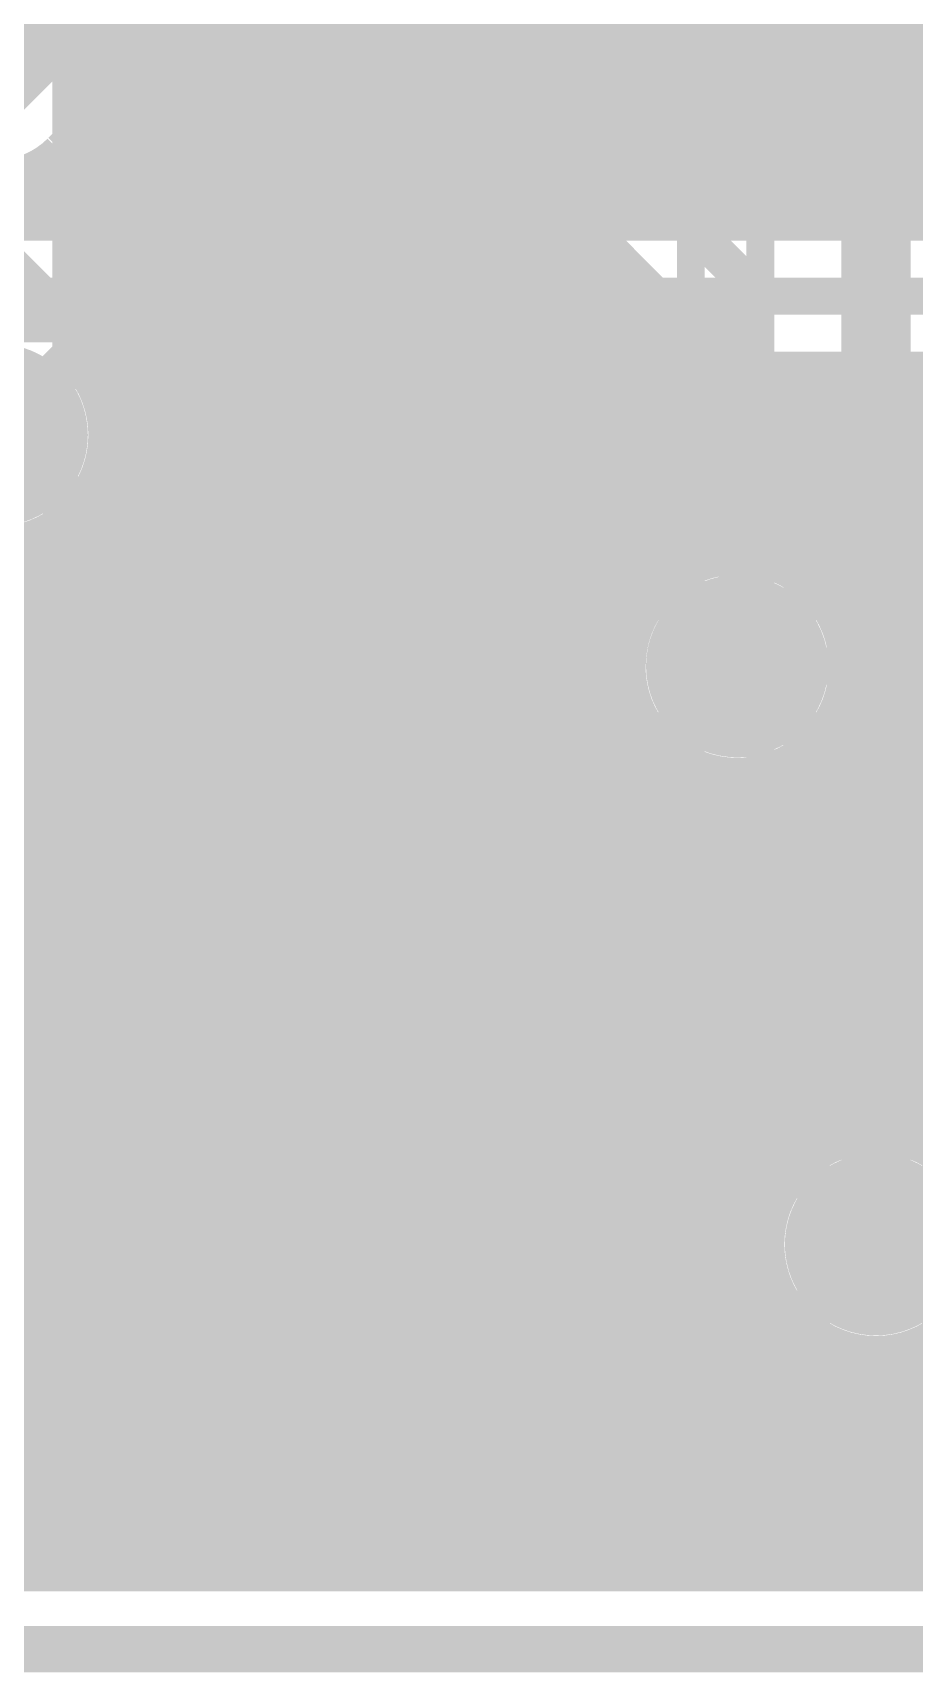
# Model space of a CAD drawing. Extents: x -4 to 136, y -50 to 40.
# Drawn here: x 42.24 to 47.07, y -4.13 to 4.88 of the extents above; entities that cross this region are included whole.
import ezdxf

# ---------------------------------------------------------------- set-up
doc = ezdxf.new("R2010")
doc.units = 0
doc.header["$MEASUREMENT"] = 0
doc.layers.get('0').update_dxf_attribs({"linetype": 'CONTINUOUS'})
for name, color, linetype in [('25-335-0_BOT', 7, 'CONTINUOUS'), ('25-335-0_DRD', 7, 'CONTINUOUS'), ('25-335-0_GND', 6, 'CONTINUOUS'), ('25-335-0_IN1', 4, 'CONTINUOUS'), ('25-335-0_SMT', 5, 'CONTINUOUS'), ('25-335-0_SPT', 10, 'CONTINUOUS'), ('25-335-0_SST', 9, 'CONTINUOUS'), ('25-335-0_TOP', 12, 'CONTINUOUS'), ('THRUHOLE_TAP', 15, 'CONTINUOUS')]:
    doc.layers.add(name, color=color, linetype=linetype)

# ---------------------------------------------------------------- blocks, each defined once
blk = doc.blocks.new('ROUND_40')
at = {"const_width": 0.29972}
blk.add_lwpolyline([(-0.14986, 0, 1), (0.14986, 0, 1)], format="xyb", close=True, dxfattribs=at)
blk = doc.blocks.new('ROUND_60')
at = {"const_width": 0.50038}
blk.add_lwpolyline([(-0.25019, 0, 1), (0.25019, 0, 1)], format="xyb", close=True, dxfattribs=at)
blk = doc.blocks.new('ROUND_62')
at = {"const_width": 0.50038}
blk.add_lwpolyline([(-0.25019, 0, 1), (0.25019, 0, 1)], format="xyb", close=True, dxfattribs=at)
blk = doc.blocks.new('ROUND_63')
at = {"const_width": 0.0635}
blk.add_lwpolyline([(-0.03175, 0, 1), (0.03175, 0, 1)], format="xyb", close=True, dxfattribs=at)
blk = doc.blocks.new('RECTANGLE_17')
blk.add_solid([(0.508, 0.635), (0.508, -0.635), (-0.508, 0.635), (-0.508, -0.635)])
blk = doc.blocks.new('ROUND_23')
at = {"const_width": 0.10033}
blk.add_lwpolyline([(-0.050164, 0, 1), (0.050164, 0, 1)], format="xyb", close=True, dxfattribs=at)

msp = doc.modelspace()

# ---------------------------------------------------------------- linework, layer by layer
at = {"layer": '25-335-0_BOT'}
for points, const_width in [([(45.9486, 33.401), (45.9486, 3.8608)], 0.254), ([(46.1772, 33.401), (46.1772, 3.8608)], 0.254), ([(46.4058, 33.401), (46.4058, 3.8608)], 0.254), ([(46.6344, 33.401), (46.6344, 3.8608)], 0.254), ([(46.863, 19.05), (46.863, 3.8608)], 0.254), ([(47.0916, 18.67154), (47.0916, 3.8608)], 0.254), ([(44.577, 17.27962), (44.577, 3.8608)], 0.254), ([(44.3484, 6.01472), (44.3484, 3.8608)], 0.254), ([(43.8912, 5.72516), (43.8912, 3.8608)], 0.254), ([(44.1198, 5.79882), (44.1198, 3.8608)], 0.254), ([(43.053, 5.588), (42.037, 4.572), (38.481, 4.572), (37.719, 5.334)], 0.381), ([(43.6626, 5.47878), (43.6626, 3.8608)], 0.254), ([(45.72, 5.34162), (45.72, 3.8608)], 0.254), ([(44.8056, 5.2324), (44.8056, 3.8608)], 0.254), ([(43.434, 5.13588), (43.434, 3.8608)], 0.254), ([(45.0342, 5.11048), (45.0342, 3.8608)], 0.254), ([(45.4914, 5.15112), (45.4914, 3.8608)], 0.254), ([(43.23842, 5.03682), (42.41038, 4.20878)], 0.254), ([(45.2628, 5.08762), (45.2628, 3.8608)], 0.254), ([(43.2054, 5.0038), (43.2054, 3.8608)], 0.254), ([(50.8762, 4.9022), (43.1038, 4.9022)], 0.254), ([(42.9768, 4.7752), (42.9768, 3.8608)], 0.254), ([(50.8762, 4.6736), (42.8752, 4.6736)], 0.254), ([(42.7482, 4.5466), (42.7482, 3.8608)], 0.254), ([(50.8762, 4.445), (42.6466, 4.445)], 0.254), ([(42.5196, 4.318), (42.5196, 3.8608)], 0.254), ([(49.0474, 4.2164), (42.418, 4.2164)], 0.254), ([(42.291, 4.11734), (42.291, 3.8608)], 0.254), ([(48.92548, 3.9878), (37.07384, 3.9878)], 0.254), ([(48.90262, 3.8608), (39.878, 3.8608)], 0.254), ([(39.497, 3.048), (39.878, 3.429), (49.149, 3.429), (49.53, 3.81)], 0.2032), ([(49.149, 2.9972), (42.57294, 2.9972)], 0.254), ([(42.7482, 2.9972), (42.7482, -3.556)], 0.254), ([(42.9768, 2.9972), (42.9768, -3.556)], 0.254), ([(43.2054, 2.9972), (43.2054, -3.556)], 0.254), ([(43.434, 2.9972), (43.434, -3.556)], 0.254), ([(43.6626, 2.9972), (43.6626, -3.556)], 0.254), ([(43.8912, 2.9972), (43.8912, -3.556)], 0.254), ([(44.1198, 2.9972), (44.1198, -3.556)], 0.254), ([(44.3484, 2.9972), (44.3484, -3.556)], 0.254), ([(44.577, 2.9972), (44.577, -3.556)], 0.254), ([(44.8056, 2.9972), (44.8056, -3.556)], 0.254), ([(45.0342, 2.9972), (45.0342, -3.556)], 0.254), ([(45.2628, 2.9972), (45.2628, -3.556)], 0.254), ([(45.4914, 2.9972), (45.4914, 1.55448)], 0.254), ([(45.72, 2.9972), (45.72, 1.89738)], 0.254), ([(45.9486, 2.9972), (45.9486, 2.0066)], 0.254), ([(46.1772, 2.9972), (46.1772, 2.02184)], 0.254), ([(46.4058, 2.9972), (46.4058, 1.94818)], 0.254), ([(46.6344, 2.9972), (46.6344, 1.73228)], 0.254), ([(46.863, 2.9972), (46.863, -1.14808)], 0.254), ([(47.0916, 2.9972), (47.0916, -1.19126)], 0.254), ([(50.77206, 2.8448), (42.64152, 2.8448)], 0.254), ([(51.0159, 2.6162), (42.66438, 2.6162)], 0.254), ([(55.16626, 2.3876), (42.60088, 2.3876)], 0.254), ([(42.5196, 2.2606), (42.5196, -3.556)], 0.254), ([(55.12308, 2.159), (42.40784, 2.159)], 0.254), ([(42.291, 2.09042), (42.291, -3.556)], 0.254), ([(45.76572, 1.9304), (30.0228, 1.9304)], 0.254), ([(55.16626, 1.9304), (46.43628, 1.9304)], 0.254), ([(45.54982, 1.7018), (30.0228, 1.7018)], 0.254), ([(51.2699, 1.7018), (46.65218, 1.7018)], 0.254), ([(45.47616, 1.4732), (30.0228, 1.4732)], 0.254), ([(51.02606, 1.4732), (46.72584, 1.4732)], 0.254), ([(45.48886, 1.2446), (30.0228, 1.2446)], 0.254), ([(45.4914, 1.23698), (45.4914, -3.556)], 0.254), ([(49.8856, 1.2446), (46.7106, 1.2446)], 0.254), ([(46.6344, 1.06172), (46.6344, -1.19126)], 0.254), ([(45.59808, 1.016), (30.0228, 1.016)], 0.254), ([(49.71542, 1.016), (46.60138, 1.016)], 0.254), ([(45.72, 0.89408), (45.72, -3.556)], 0.254), ([(45.94098, 0.7874), (30.0228, 0.7874)], 0.254), ([(45.9486, 0.78486), (45.9486, -3.556)], 0.254), ([(49.66208, 0.7874), (46.25848, 0.7874)], 0.254), ([(46.4058, 0.84582), (46.4058, -1.34366)], 0.254), ([(46.1772, 0.77216), (46.1772, -3.556)], 0.254), ([(49.6951, 0.5588), (30.0228, 0.5588)], 0.254), ([(49.83226, 0.3302), (30.0228, 0.3302)], 0.254), ([(53.00726, 0.1016), (30.0228, 0.1016)], 0.254), ([(53.23586, -0.127), (30.0228, -0.127)], 0.254), ([(53.46446, -0.3556), (30.0228, -0.3556)], 0.254), ([(50.97526, -0.5842), (30.0228, -0.5842)], 0.254), ([(50.8381, -0.8128), (30.0228, -0.8128)], 0.254), ([(50.80508, -1.0414), (30.0228, -1.0414)], 0.254), ([(46.48962, -1.27), (30.0228, -1.27)], 0.254), ([(46.29912, -1.4986), (30.0228, -1.4986)], 0.254), ([(46.23562, -1.7272), (30.0228, -1.7272)], 0.254), ([(46.25848, -1.9558), (30.12694, -1.9558)], 0.254), ([(46.3804, -2.1844), (30.2133, -2.1844)], 0.254), ([(46.4058, -2.2098), (46.4058, -3.556)], 0.254), ([(46.6344, -2.36474), (46.6344, -3.556)], 0.254), ([(47.0916, -2.36474), (47.0916, -3.556)], 0.254), ([(53.09362, -2.413), (30.20822, -2.413)], 0.254), ([(46.863, -2.40792), (46.863, -3.556)], 0.254), ([(52.90312, -2.6416), (30.1117, -2.6416)], 0.254), ([(52.83962, -2.8702), (29.82722, -2.8702)], 0.254), ([(52.86248, -3.0988), (26.83256, -3.0988)], 0.254), ([(52.9844, -3.3274), (15.9766, -3.3274)], 0.254), ([(68.38442, -3.556), (15.86738, -3.556)], 0.254)]:
    msp.add_lwpolyline(points, dxfattribs=dict(at, const_width=const_width))
at = {"layer": '25-335-0_BOT', "const_width": 0.254}
for points in [[(42.037, 4.0513, 0.1989117), (42.40519, 4.20381)], [(42.037, 4.0513, 0.1989117), (42.40519, 4.20381)], [(42.66692, 2.667, 0.1389292), (42.5733, 2.99742)], [(42.037, 2.03708, 0.4142136), (42.66692, 2.667)], [(46.101, 2.02692, 0.4142136), (45.47108, 1.397)], [(46.73092, 1.397, 0.4142136), (46.101, 2.02692)], [(45.47108, 1.397, 0.4142136), (46.101, 0.76708)], [(46.101, 0.76708, 0.4142136), (46.73092, 1.397)], [(46.863, -1.14808, 0.4142136), (46.23308, -1.778)], [(47.49292, -1.778, 0.4142136), (46.863, -1.14808)], [(46.23308, -1.778, 0.4142136), (46.863, -2.40792)], [(46.863, -2.40792, 0.4142136), (47.49292, -1.778)]]:
    msp.add_lwpolyline(points, format="xyb", dxfattribs=at)
at = {"layer": '25-335-0_DRD', "const_width": 0.254}
for points in [[(-4.0005, 34.00044), (-4.0005, -4.0005), (135.99922, -4.0005), (135.99922, 34.00044), (-4.0005, 34.00044)], [(42.672, 3.302), (41.402, 3.302)], [(42.672, 3.302), (41.402, 2.032)], [(42.672, 2.032), (41.402, 3.302)], [(42.672, 2.032), (42.672, 3.302)], [(44.831, 3.302), (44.831, 2.032)], [(46.101, 3.302), (44.831, 3.302)], [(46.101, 3.302), (44.831, 2.032)], [(46.101, 2.032), (44.831, 3.302)], [(44.831, 3.302), (44.831, 2.032)], [(46.101, 3.302), (44.831, 3.302)], [(46.101, 3.302), (44.831, 2.032)], [(46.101, 2.032), (44.831, 3.302)], [(46.101, 2.032), (46.101, 3.302)], [(46.101, 2.032), (46.101, 3.302)], [(41.402, 2.032), (42.672, 2.032)], [(44.831, 2.032), (46.101, 2.032)], [(44.831, 2.032), (46.101, 2.032)], [(45.466, 2.032), (45.466, 0.762)], [(46.736, 2.032), (45.466, 2.032)], [(46.736, 2.032), (45.466, 0.762)], [(46.736, 0.762), (45.466, 2.032)], [(46.736, 0.762), (46.736, 2.032)], [(45.466, 0.762), (46.736, 0.762)], [(46.228, -1.143), (46.228, -2.413)], [(47.498, -1.143), (46.228, -1.143)], [(47.498, -1.143), (46.228, -2.413)], [(47.498, -2.413), (46.228, -1.143)], [(46.228, -2.413), (47.498, -2.413)]]:
    msp.add_lwpolyline(points, dxfattribs=at)
at = {"layer": '25-335-0_GND', "const_width": 0.254}
msp.add_lwpolyline([(-4.0005, 34.00044), (-4.0005, -4.0005), (135.99922, -4.0005), (135.99922, 34.00044), (-4.0005, 34.00044)], dxfattribs=at)
at = {"layer": '25-335-0_IN1'}
for points, const_width in [([(11.557, 19.812), (15.113, 19.812), (17.145, 17.78), (17.145, 10.033), (17.653, 9.525), (24.003, 9.525), (28.829, 4.699), (39.624, 4.699), (40.132, 4.191), (40.132, -1.905), (40.64, -2.413), (49.149, -2.413), (49.657, -1.905), (57.023, -1.905), (57.658, -1.27)], 0.2032), ([(46.863, 14.24686), (46.863, 4.8006)], 0.254), ([(47.0916, 14.01826), (47.0916, 4.572)], 0.254), ([(46.101, 1.397), (46.101, 3.556), (43.815, 5.842), (43.815, 6.35)], 0.2032), ([(45.82922, 5.83184), (47.22368, 4.43738)], 0.254), ([(45.212, 5.715), (46.863, 4.064), (46.863, -1.778)], 0.381), ([(42.4688, 5.40258), (42.4688, 3.1242)], 0.254), ([(43.63974, 5.40766), (45.6692, 3.37566)], 0.254), ([(43.6626, 5.38226), (43.6626, -1.9812)], 0.254), ([(42.5196, 5.30352), (42.5196, 3.07086)], 0.254), ([(43.434, 5.13588), (43.434, -1.9812)], 0.254), ([(43.8912, 5.15366), (43.8912, -1.9812)], 0.254), ([(42.7482, 5.08762), (42.7482, -1.9812)], 0.254), ([(42.9768, 5.01396), (42.9768, -1.9812)], 0.254), ([(43.2054, 5.02666), (43.2054, -1.9812)], 0.254), ([(44.1198, 4.92506), (44.1198, -1.9812)], 0.254), ([(44.14266, 4.9022), (42.4688, 4.9022)], 0.254), ([(53.82006, 4.9022), (46.7614, 4.9022)], 0.254), ([(44.37126, 4.6736), (42.4688, 4.6736)], 0.254), ([(44.3484, 4.69646), (44.3484, -1.9812)], 0.254), ([(53.59146, 4.6736), (46.99, 4.6736)], 0.254), ([(44.577, 4.46786), (44.577, -1.9812)], 0.254), ([(44.59986, 4.445), (42.4688, 4.445)], 0.254), ([(44.82846, 4.2164), (42.4688, 4.2164)], 0.254), ([(44.8056, 4.23926), (44.8056, -1.9812)], 0.254), ([(45.05706, 3.9878), (42.4688, 3.9878)], 0.254), ([(45.0342, 4.01066), (45.0342, -1.9812)], 0.254), ([(45.28566, 3.7592), (42.4688, 3.7592)], 0.254), ([(45.2628, 3.78206), (45.2628, -1.9812)], 0.254), ([(45.51426, 3.5306), (42.4688, 3.5306)], 0.254), ([(45.4914, 3.55346), (45.4914, 1.55448)], 0.254), ([(45.6692, 3.302), (42.4688, 3.302)], 0.254), ([(45.6692, 3.37566), (45.6692, 1.8542)], 0.254), ([(45.6692, 3.0734), (42.51706, 3.0734)], 0.254), ([(45.6692, 2.8448), (42.64152, 2.8448)], 0.254), ([(45.6692, 2.6162), (42.66438, 2.6162)], 0.254), ([(45.6692, 2.3876), (42.60088, 2.3876)], 0.254), ([(42.5196, 2.2606), (42.5196, -1.9812)], 0.254), ([(45.6692, 2.159), (42.40784, 2.159)], 0.254), ([(42.291, 2.09042), (42.291, -1.9812)], 0.254), ([(45.6692, 1.9304), (40.5638, 1.9304)], 0.254), ([(45.54982, 1.7018), (40.5638, 1.7018)], 0.254), ([(45.47616, 1.4732), (40.5638, 1.4732)], 0.254), ([(45.48886, 1.2446), (40.5638, 1.2446)], 0.254), ([(45.4914, 1.23698), (45.4914, -1.9812)], 0.254), ([(45.59808, 1.016), (40.5638, 1.016)], 0.254), ([(45.72, 0.89408), (45.72, -1.9812)], 0.254), ([(45.94098, 0.7874), (40.5638, 0.7874)], 0.254), ([(45.9486, 0.78486), (45.9486, -1.9812)], 0.254), ([(46.3423, 0.7874), (46.25848, 0.7874)], 0.254), ([(46.3423, 0.81534), (46.3423, -1.4224)], 0.254), ([(46.1772, 0.77216), (46.1772, -1.9812)], 0.254), ([(46.3423, 0.5588), (40.5638, 0.5588)], 0.254), ([(46.3423, 0.3302), (40.5638, 0.3302)], 0.254), ([(46.3423, 0.1016), (40.5638, 0.1016)], 0.254), ([(46.3423, -0.127), (40.5638, -0.127)], 0.254), ([(46.3423, -0.3556), (40.5638, -0.3556)], 0.254), ([(46.3423, -0.5842), (40.5638, -0.5842)], 0.254), ([(46.3423, -0.8128), (40.5638, -0.8128)], 0.254), ([(46.3423, -1.0414), (40.5638, -1.0414)], 0.254), ([(46.3423, -1.27), (40.5638, -1.27)], 0.254), ([(46.29912, -1.4986), (40.5638, -1.4986)], 0.254), ([(46.23562, -1.7272), (40.5638, -1.7272)], 0.254), ([(46.25848, -1.9558), (40.7924, -1.9558)], 0.254), ([(46.2661, -1.9812), (40.8178, -1.9812)], 0.254), ([(52.83962, -2.8702), (29.82722, -2.8702)], 0.254), ([(49.149, -2.8448), (40.64, -2.8448)], 0.254), ([(42.291, -2.8448), (42.291, -3.556)], 0.254), ([(42.5196, -2.8448), (42.5196, -3.556)], 0.254), ([(42.7482, -2.8448), (42.7482, -3.556)], 0.254), ([(42.9768, -2.8448), (42.9768, -3.556)], 0.254), ([(43.2054, -2.8448), (43.2054, -3.556)], 0.254), ([(43.434, -2.8448), (43.434, -3.556)], 0.254), ([(43.6626, -2.8448), (43.6626, -3.556)], 0.254), ([(43.8912, -2.8448), (43.8912, -3.556)], 0.254), ([(44.1198, -2.8448), (44.1198, -3.556)], 0.254), ([(44.3484, -2.8448), (44.3484, -3.556)], 0.254), ([(44.577, -2.8448), (44.577, -3.556)], 0.254), ([(44.8056, -2.8448), (44.8056, -3.556)], 0.254), ([(45.0342, -2.8448), (45.0342, -3.556)], 0.254), ([(45.2628, -2.8448), (45.2628, -3.556)], 0.254), ([(45.4914, -2.8448), (45.4914, -3.556)], 0.254), ([(45.72, -2.8448), (45.72, -3.556)], 0.254), ([(45.9486, -2.8448), (45.9486, -3.556)], 0.254), ([(46.1772, -2.8448), (46.1772, -3.556)], 0.254), ([(46.4058, -2.8448), (46.4058, -3.556)], 0.254), ([(46.6344, -2.8448), (46.6344, -3.556)], 0.254), ([(46.863, -2.8448), (46.863, -3.556)], 0.254), ([(47.0916, -2.8448), (47.0916, -3.556)], 0.254), ([(52.86248, -3.0988), (26.83256, -3.0988)], 0.254), ([(52.9844, -3.3274), (15.9766, -3.3274)], 0.254), ([(68.38442, -3.556), (15.86738, -3.556)], 0.254)]:
    msp.add_lwpolyline(points, dxfattribs=dict(at, const_width=const_width))
at = {"layer": '25-335-0_IN1', "const_width": 0.254}
for points in [[(42.66692, 2.667, 0.2063464), (42.46952, 3.12496)], [(42.037, 2.03708, 0.4142136), (42.66692, 2.667)], [(45.6692, 1.8542, 0.2063465), (45.47213, 1.397)], [(45.47108, 1.397, 0.4142136), (46.101, 0.76708)], [(46.101, 0.76708, 0.0986273), (46.34237, 0.81516)], [(46.3423, -1.4224, 0.1509243), (46.23246, -1.778)], [(46.23308, -1.778, 0.082214), (46.26668, -1.981)]]:
    msp.add_lwpolyline(points, format="xyb", dxfattribs=at)
at = {"layer": '25-335-0_SST', "const_width": 0.1524}
for points in [[(47.1805, 4.8895), (47.1805, 7.8105), (45.5422, 7.8105), (45.5422, 4.8895), (47.1805, 4.8895)], [(41.783, 0.254), (45.847, 0.254), (45.847, 4.826), (44.069, 4.826), (43.815, 4.572), (43.561, 4.826), (41.783, 4.826), (41.783, 0.254)], [(46.228, 0.254), (50.292, 0.254), (50.292, 4.826), (48.514, 4.826), (48.26, 4.572), (48.006, 4.826), (46.228, 4.826), (46.228, 0.254)], [(43.4848, -0.07874), (43.31462, -0.13716), (43.31462, -0.37338), (43.4848, -0.43434), (43.65498, -0.55118), (44.16298, -0.55118), (44.33062, -0.49276), (44.33062, -0.13716), (44.16298, -0.07874), (43.4848, -0.07874)], [(43.65498, -0.31496), (43.31462, -0.55118)], [(43.31462, -1.27254), (43.31462, -1.03378)], [(43.31462, -1.15316), (44.33062, -1.15316), (44.16298, -1.03378)], [(43.31462, -1.75514), (44.33062, -2.11074), (44.33062, -1.63576)]]:
    msp.add_lwpolyline(points, dxfattribs=at)
at = {"layer": '25-335-0_TOP'}
for points, const_width in [([(42.545, 8.9154), (42.545, 8.509), (44.45, 6.604), (44.45, 4.445), (43.815, 3.81), (43.815, 3.683)], 0.2032), ([(22.86, 3.683), (23.114, 3.937), (27.94, 3.937), (29.21, 2.667), (32.385, 2.667), (34.417, 4.699), (41.021, 4.699), (43.18, 2.54), (44.323, 2.54), (45.212, 3.429), (45.593, 3.429), (46.482, 2.54), (49.149, 2.54), (49.784, 3.175), (51.308, 3.175)], 0.2032), ([(45.3898, 2.9972), (44.7548, 2.3622)], 0.254), ([(45.41266, 2.9972), (45.3898, 2.9972)], 0.254), ([(45.41266, 2.9972), (46.16958, 2.24028)], 0.254), ([(45.56506, 2.8448), (45.2374, 2.8448)], 0.254), ([(45.2628, 2.86766), (45.2628, 2.3622)], 0.254), ([(45.4914, 2.91846), (45.4914, 2.3622)], 0.254), ([(45.72, 2.68986), (45.72, 1.89738)], 0.254), ([(40.64, 2.6162), (40.6908, 2.667), (40.767, 2.667), (40.8178, 2.6162), (42.164, 2.6162), (42.799, 1.9812), (42.799, 1.397)], 0.2032), ([(45.466, 2.667), (44.831, 2.032), (44.831, 1.397)], 0.2032), ([(45.466, 2.667), (44.831, 2.032), (44.831, 1.397)], 0.2032), ([(45.79366, 2.6162), (45.0088, 2.6162)], 0.254), ([(45.0342, 2.63906), (45.0342, 2.3622)], 0.254), ([(44.8056, 2.41046), (44.8056, 2.3622)], 0.254), ([(45.9486, 2.46126), (45.9486, 2.0066)], 0.254), ([(45.6692, 2.3622), (44.7548, 2.3622)], 0.254), ([(46.02226, 2.3876), (44.7802, 2.3876)], 0.254), ([(45.6692, 2.3622), (45.6692, 1.8542)], 0.254), ([(46.1772, 2.23266), (46.1772, 2.02184)], 0.254), ([(46.2788, 2.159), (45.6692, 2.159)], 0.254), ([(43.9928, 2.1082), (43.6372, 2.1082)], 0.254), ([(43.6372, 2.1082), (43.6372, 0.4318)], 0.254), ([(43.6626, 2.1082), (43.6626, 0.3048)], 0.254), ([(43.8912, 2.1082), (43.8912, 0.3048)], 0.254), ([(43.9928, 2.1082), (43.9928, 0.4318)], 0.254), ([(46.4058, 2.11582), (46.4058, 1.94818)], 0.254), ([(46.4058, 2.11582), (46.4058, 1.94818)], 0.254), ([(65.786, 2.032), (60.071, 2.032), (59.436, 1.397), (54.229, 1.397), (53.975, 1.143), (52.705, 1.143), (52.07, 1.778), (51.308, 1.778), (50.927, 1.397), (50.927, 0.508), (50.292, -0.127), (46.355, -0.127), (45.847, -0.635), (26.416, -0.635), (26.289, -0.762)], 0.2032), ([(43.9928, 1.9304), (43.6372, 1.9304)], 0.254), ([(45.76572, 1.9304), (45.6692, 1.9304)], 0.254), ([(43.9928, 1.7018), (43.6372, 1.7018)], 0.254), ([(43.9928, 1.4732), (43.6372, 1.4732)], 0.254), ([(43.9928, 1.397), (44.831, 1.397)], 0.254), ([(47.244, 1.397), (46.101, 1.397)], 0.2032), ([(43.9928, 1.2446), (43.6372, 1.2446)], 0.254), ([(13.843, -2.921), (15.24, -1.524), (16.256, -1.524), (17.145, -2.413), (24.511, -2.413), (25.527, -1.397), (27.178, -1.397), (27.432, -1.143), (45.974, -1.143), (46.482, -0.635), (50.8, -0.635), (51.562, 0.127), (51.562, 1.143)], 0.2032), ([(43.9928, 1.016), (43.6372, 1.016)], 0.254), ([(45.6692, 0.93726), (45.6692, 0.4318)], 0.254), ([(45.72, 0.89408), (45.72, 0.4826)], 0.254), ([(43.9928, 0.7874), (43.6372, 0.7874)], 0.254), ([(45.94098, 0.7874), (45.6692, 0.7874)], 0.254), ([(45.9486, 0.78486), (45.9486, 0.70866)], 0.254), ([(50.292, 0.762), (49.911, 0.381), (46.228, 0.381), (45.72, -0.127), (25.654, -0.127), (25.146, -0.635), (18.796, -0.635), (18.034, 0.127)], 0.2032), ([(45.9232, 0.6858), (45.53966, 0.3048)], 0.254), ([(43.9928, 0.5588), (43.6372, 0.5588)], 0.254), ([(45.79366, 0.5588), (45.6692, 0.5588)], 0.254), ([(43.6372, 0.4318), (41.9608, 0.4318)], 0.254), ([(42.291, 0.4318), (42.291, 0.3048)], 0.254), ([(42.5196, 0.4318), (42.5196, 0.3048)], 0.254), ([(42.7482, 0.4318), (42.7482, 0.3048)], 0.254), ([(42.9768, 0.4318), (42.9768, 0.3048)], 0.254), ([(43.2054, 0.4318), (43.2054, 0.3048)], 0.254), ([(43.434, 0.4318), (43.434, 0.3048)], 0.254), ([(45.66666, 0.4318), (43.9928, 0.4318)], 0.254), ([(44.1198, 0.4318), (44.1198, 0.3048)], 0.254), ([(44.3484, 0.4318), (44.3484, 0.3048)], 0.254), ([(44.577, 0.4318), (44.577, 0.3048)], 0.254), ([(44.8056, 0.4318), (44.8056, 0.3048)], 0.254), ([(45.0342, 0.4318), (45.0342, 0.3048)], 0.254), ([(45.2628, 0.4318), (45.2628, 0.3048)], 0.254), ([(45.4914, 0.4318), (45.4914, 0.3048)], 0.254), ([(45.56506, 0.3302), (33.5788, 0.3302)], 0.254), ([(45.53966, 0.3048), (33.5534, 0.3048)], 0.254), ([(3.048, -3.302), (3.55092, -3.302), (3.80492, -3.556), (14.097, -3.556), (15.621, -2.032), (16.129, -2.032), (17.018, -2.921), (24.638, -2.921), (25.654, -1.905), (27.305, -1.905), (27.559, -1.651), (46.101, -1.651), (46.609, -1.143), (51.308, -1.143), (51.435, -1.016)], 0.2032), ([(46.863, -1.778), (53.34, -1.778), (53.34, -1.3462)], 0.381), ([(29.591, -2.286), (29.591, -2.413), (52.197, -2.413), (52.324, -2.286), (53.975, -2.286), (54.61, -2.921), (68.453, -2.921), (68.707, -2.667), (87.757, -2.667), (88.011, -2.921), (88.646, -2.921), (89.662, -1.905)], 0.2032), ([(53.467, -2.921), (53.34, -3.048), (27.051, -3.048), (26.543, -2.54)], 0.381), ([(15.367, -3.175), (15.86992, -3.175), (16.12392, -3.429), (26.035, -3.429), (26.162, -3.556), (68.707, -3.556), (68.961, -3.302)], 0.2032)]:
    msp.add_lwpolyline(points, dxfattribs=dict(at, const_width=const_width))
at = {"layer": '25-335-0_TOP', "const_width": 0.254}
for points in [[(46.1772, 2.2352, 0.1530923), (46.40578, 2.11574)], [(46.1772, 2.2352, 0.1530923), (46.40578, 2.11574)], [(46.101, 2.02692, 0.1915), (45.66848, 1.85496)], [(46.4058, 1.94818, 0.1269607), (46.101, 2.02684)], [(45.6692, 0.93726, 0.1657963), (46.04, 0.76923)], [(46.04004, 0.76962, 0.0839239), (45.92275, 0.68625)], [(46.04004, 0.76962, 0.0839239), (45.92275, 0.68625)]]:
    msp.add_lwpolyline(points, format="xyb", dxfattribs=at)

# ---------------------------------------------------------------- block references
at = {"layer": '25-335-0_BOT'}
for p in [(42.037, 2.667), (45.466, 2.667), (46.101, 1.397), (46.863, -1.778)]:
    msp.add_blockref('ROUND_40', p, dxfattribs=at)
at = {"layer": '25-335-0_GND'}
for name, p in [('ROUND_60', (42.037, 2.667)), ('ROUND_63', (45.466, 2.667)), ('ROUND_60', (46.101, 1.397)), ('ROUND_62', (46.863, -1.778))]:
    msp.add_blockref(name, p, dxfattribs=at)
at = {"layer": '25-335-0_IN1'}
for p in [(42.037, 2.667), (45.466, 2.667), (46.101, 1.397), (46.863, -1.778)]:
    msp.add_blockref('ROUND_40', p, dxfattribs=at)
at = {"layer": '25-335-0_SMT'}
for p in [(43.815, 3.683), (42.799, 1.397), (44.831, 1.397), (47.244, 1.397)]:
    msp.add_blockref('RECTANGLE_17', p, dxfattribs=at)
at = {"layer": '25-335-0_SPT'}
for p in [(43.815, 3.683), (42.799, 1.397), (44.831, 1.397), (47.244, 1.397)]:
    msp.add_blockref('RECTANGLE_17', p, dxfattribs=at)
at = {"layer": '25-335-0_TOP'}
for name, p in [('RECTANGLE_17', (43.815, 3.683)), ('ROUND_40', (42.037, 2.667)), ('ROUND_40', (45.466, 2.667)), ('RECTANGLE_17', (42.799, 1.397)), ('RECTANGLE_17', (44.831, 1.397)), ('RECTANGLE_17', (47.244, 1.397)), ('ROUND_40', (46.101, 1.397)), ('ROUND_40', (46.863, -1.778))]:
    msp.add_blockref(name, p, dxfattribs=at)
at = {"layer": 'THRUHOLE_TAP'}
for p in [(45.466, 2.667), (46.101, 1.397), (46.863, -1.778)]:
    msp.add_blockref('ROUND_23', p, dxfattribs=at)

doc.saveas('drawing.dxf')
